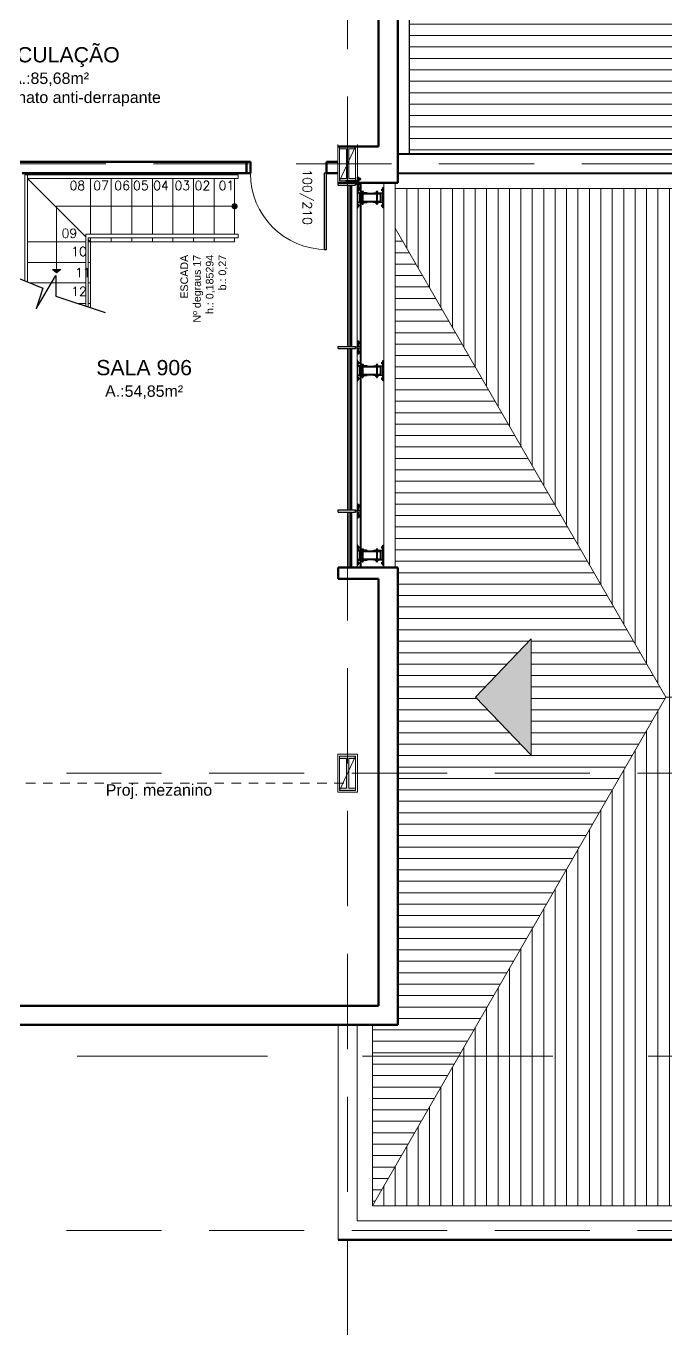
# Model space of a CAD drawing. Header units: millimetres. Extents: x 705 to 840, y 133 to 501.
# Drawn here: x 748.97 to 757.37, y 328.52 to 345.69 of the extents above; entities that cross this region are included whole.
import ezdxf

# ---------------------------------------------------------------- set-up
doc = ezdxf.new("R2010")
doc.units = ezdxf.units.MM
doc.header["$LTSCALE"] = 10
for name, pattern in [('DASHDOT', [25.4, 12.7, -6.35, 0, -6.35]), ('DASHED2', [0.375, 0.25, -0.125]), ('HIDDEN2', [0.1875, 0.125, -0.0625])]:
    doc.linetypes.add(name, pattern=pattern)
doc.layers.get('0').update_dxf_attribs({"color": 90})
doc.layers.add('ACCESORIO', color=90, linetype='Continuous')
doc.layers.add('VIDRO', color=140, linetype='Continuous')
for name, color, linetype, lineweight in [('CINZA', 252, 'Continuous', 13), ('cinza 03', 252, 'Continuous', 13), ('COTA', 90, 'Continuous', 9), ('HACHT', 90, 'Continuous', 9), ('linha estutura', 252, 'Continuous', 13), ('PAREDES', 50, 'Continuous', 50), ('PAREDES 2', 50, 'Continuous', 50), ('Pilares', 16, 'Continuous', 20), ('pn 02', 16, 'Continuous', 20), ('pn 04', 130, 'Continuous', 40), ('PN-01', 90, 'Continuous', 13), ('PN-03', 180, 'Continuous', 30), ('recuos', 16, 'Continuous', 20), ('texto', 16, 'Continuous', 20)]:
    doc.layers.add(name, color=color, linetype=linetype, lineweight=lineweight)
doc.styles.get("Standard").update_dxf_attribs({"font": 'simplex.shx'})
pattern_1 = [(0, (759.06589, 189.11928), (0, 0.15), [])]

# ---------------------------------------------------------------- blocks, each defined once
blk = doc.blocks.new('BLO253')
blk.add_lwpolyline([(39.6, 2, -0.4142136), (40.6, 1, 0.4142136), (41.6, 0), (91.5, 0, 0.4142136), (92.5, 1), (92.5, 4, 0.4142136), (91.5, 5), (49.6, 5, -0.4142136), (44.6, 10), (44.6, 89, 0.4142136), (43.6, 90), (41.6, 90, 0.4142136), (40.6, 89), (40.6, 6.5, -0.4142136), (39.1, 5), (-39.1, 5, -0.4142136), (-40.6, 6.5), (-40.6, 89, 0.4142136), (-41.6, 90), (-43.6, 90, 0.4142136), (-44.6, 89), (-44.6, 10, -0.4142136), (-49.6, 5), (-91.5, 5, 0.4142136), (-92.5, 4), (-92.5, 1, 0.4142136), (-91.5, 0), (-41.6, 0, 0.4142136), (-40.6, 1, -0.4142136), (-39.6, 2)], format="xyb", close=True)
blk = doc.blocks.new('CAB-BUL')
for p, q in [((-6, 11), (6, 11)), ((-4, 2), (-4, 9)), ((-4, 1), (-4, 2)), ((4, 2), (4, 9)), ((4, 1), (4, 2))]:
    blk.add_line(p, q)
blk.add_lwpolyline([(-9, 1), (9, 1), (9, 0), (-9, 0)], close=True)
blk.add_lwpolyline([(8, 9, 0.888889), (4, 9, 0.50025), (-4, 9, 0.88987), (-8, 9), (-8, 2), (8, 2)], format="xyb", close=True)
blk = doc.blocks.new('TUERCA')
for p, q in [((-7, -2), (7, -2)), ((7, -10), (-7, -10)), ((-5, -11), (3, -10)), ((-5, -12), (4, -11)), ((-5, -13), (4, -12)), ((-5, -14), (4, -13)), ((-5, -16), (4, -14)), ((-4, -8), (-4, -3)), ((-3, -16), (4, -16)), ((4, -3), (4, -8))]:
    blk.add_line(p, q)
blk.add_lwpolyline([(-9, 0), (9, 0), (9, -2), (-9, -2)], close=True)
blk.add_lwpolyline([(-4, -8, -0.666895), (-9, -8), (-9, -3, -0.666895), (-4, -3, -0.349005), (4, -3, -0.666667), (9, -3), (9, -8, -0.666667), (4, -8, -0.349005)], format="xyb", close=True)
blk.add_lwpolyline([(-4, -10), (-3, -10), (-5, -11), (-3, -11), (-5, -12), (-3, -12), (-5, -13), (-3, -14), (-5, -14), (-3, -15), (-5, -16), (-3, -16), (3, -16), (4, -16), (3, -15), (4, -14), (3, -14), (4, -13), (3, -13), (4, -12), (3, -11), (4, -11), (3, -10), (4, -10)])
blk = doc.blocks.new('fixação madeira')
at = {"layer": 'ACCESORIO'}
for p, q in [((-0.052, -0.063), (-0.05, -0.076)), ((-0.05, -0.063), (-0.048, -0.076)), ((-0.048, -0.063), (-0.047, -0.076)), ((-0.047, -0.063), (-0.045, -0.076)), ((-0.045, -0.063), (-0.043, -0.076)), ((-0.043, -0.063), (-0.041, -0.076)), ((-0.041, -0.063), (-0.039, -0.076)), ((-0.039, -0.063), (-0.038, -0.076)), ((-0.038, -0.063), (-0.036, -0.076)), ((-0.036, -0.063), (-0.034, -0.076)), ((-0.034, -0.063), (-0.032, -0.076)), ((-0.032, -0.063), (-0.03, -0.076)), ((-0.03, -0.063), (-0.029, -0.076)), ((-0.029, -0.063), (-0.027, -0.076)), ((-0.027, -0.063), (-0.025, -0.076)), ((-0.025, -0.063), (-0.023, -0.076)), ((-0.023, -0.063), (-0.021, -0.076)), ((-0.021, -0.063), (-0.02, -0.076)), ((-0.02, -0.063), (-0.018, -0.076)), ((-0.018, -0.063), (-0.016, -0.076)), ((-0.016, -0.063), (-0.014, -0.076)), ((-0.014, -0.063), (-0.012, -0.076)), ((-0.012, -0.076), (-0.012, -0.063)), ((-0.052, -0.251), (-0.05, -0.264)), ((-0.05, -0.251), (-0.048, -0.264)), ((-0.048, -0.251), (-0.047, -0.264)), ((-0.047, -0.251), (-0.045, -0.264)), ((-0.045, -0.251), (-0.043, -0.264)), ((-0.043, -0.251), (-0.041, -0.264)), ((-0.041, -0.251), (-0.039, -0.264)), ((-0.039, -0.251), (-0.038, -0.264)), ((-0.038, -0.251), (-0.036, -0.264)), ((-0.036, -0.251), (-0.034, -0.264)), ((-0.034, -0.251), (-0.032, -0.264)), ((-0.032, -0.251), (-0.03, -0.264)), ((-0.03, -0.251), (-0.029, -0.264)), ((-0.029, -0.251), (-0.027, -0.264)), ((-0.027, -0.251), (-0.025, -0.264)), ((-0.025, -0.251), (-0.023, -0.264)), ((-0.023, -0.251), (-0.021, -0.264)), ((-0.021, -0.251), (-0.02, -0.264)), ((-0.02, -0.251), (-0.018, -0.264)), ((-0.018, -0.251), (-0.016, -0.264)), ((-0.016, -0.251), (-0.014, -0.264)), ((-0.014, -0.251), (-0.012, -0.264)), ((-0.012, -0.264), (-0.012, -0.251))]:
    blk.add_line(p, q, dxfattribs=at)
for points in [[(-0.06, -0.034), (0.057, -0.034), (0.057, -0.308), (-0.06, -0.308)], [(-0.052, -0.042), (0.049, -0.042), (0.049, -0.3), (-0.052, -0.3)]]:
    blk.add_lwpolyline(points, close=True, dxfattribs=at)
for points in [[(0.049, -0.063), (-0.014, -0.063), (-0.015, -0.066), (-0.016, -0.063), (-0.017, -0.066), (-0.018, -0.063), (-0.018, -0.066), (-0.02, -0.063), (-0.02, -0.066), (-0.021, -0.063), (-0.022, -0.066), (-0.023, -0.063), (-0.024, -0.066), (-0.025, -0.063), (-0.026, -0.066), (-0.027, -0.063), (-0.027, -0.066), (-0.029, -0.063), (-0.029, -0.066), (-0.03, -0.063), (-0.031, -0.066), (-0.032, -0.063), (-0.033, -0.066), (-0.034, -0.063), (-0.035, -0.066), (-0.036, -0.063), (-0.036, -0.066), (-0.038, -0.063), (-0.038, -0.066), (-0.039, -0.063), (-0.04, -0.066), (-0.041, -0.063), (-0.042, -0.066), (-0.043, -0.063), (-0.044, -0.066), (-0.045, -0.063), (-0.045, -0.066), (-0.047, -0.063), (-0.047, -0.066), (-0.048, -0.063), (-0.049, -0.066), (-0.05, -0.063), (-0.051, -0.066), (-0.052, -0.063)], [(-0.052, -0.076), (-0.051, -0.074), (-0.05, -0.076), (-0.05, -0.074), (-0.048, -0.076), (-0.048, -0.074), (-0.047, -0.076), (-0.046, -0.074), (-0.045, -0.076), (-0.044, -0.074), (-0.043, -0.076), (-0.042, -0.074), (-0.041, -0.076), (-0.041, -0.074), (-0.039, -0.076), (-0.039, -0.074), (-0.038, -0.076), (-0.037, -0.074), (-0.036, -0.076), (-0.035, -0.074), (-0.034, -0.076), (-0.033, -0.074), (-0.032, -0.076), (-0.032, -0.074), (-0.03, -0.076), (-0.03, -0.074), (-0.029, -0.076), (-0.028, -0.074), (-0.027, -0.076), (-0.026, -0.074), (-0.025, -0.076), (-0.024, -0.074), (-0.023, -0.076), (-0.023, -0.074), (-0.021, -0.076), (-0.021, -0.074), (-0.02, -0.076), (-0.019, -0.074), (-0.018, -0.076), (-0.017, -0.074), (-0.016, -0.076), (-0.015, -0.074), (-0.014, -0.076), (-0.014, -0.074), (-0.012, -0.076), (0.049, -0.076)], [(0.049, -0.251), (-0.014, -0.251), (-0.015, -0.253), (-0.016, -0.251), (-0.017, -0.253), (-0.018, -0.251), (-0.018, -0.253), (-0.02, -0.251), (-0.02, -0.253), (-0.021, -0.251), (-0.022, -0.253), (-0.023, -0.251), (-0.024, -0.253), (-0.025, -0.251), (-0.026, -0.253), (-0.027, -0.251), (-0.027, -0.253), (-0.029, -0.251), (-0.029, -0.253), (-0.03, -0.251), (-0.031, -0.253), (-0.032, -0.251), (-0.033, -0.253), (-0.034, -0.251), (-0.035, -0.253), (-0.036, -0.251), (-0.036, -0.253), (-0.038, -0.251), (-0.038, -0.253), (-0.039, -0.251), (-0.04, -0.253), (-0.041, -0.251), (-0.042, -0.253), (-0.043, -0.251), (-0.044, -0.253), (-0.045, -0.251), (-0.045, -0.253), (-0.047, -0.251), (-0.047, -0.253), (-0.048, -0.251), (-0.049, -0.253), (-0.05, -0.251), (-0.051, -0.253), (-0.052, -0.251)], [(-0.052, -0.264), (-0.051, -0.262), (-0.05, -0.264), (-0.05, -0.262), (-0.048, -0.264), (-0.048, -0.262), (-0.047, -0.264), (-0.046, -0.262), (-0.045, -0.264), (-0.044, -0.262), (-0.043, -0.264), (-0.042, -0.262), (-0.041, -0.264), (-0.041, -0.262), (-0.039, -0.264), (-0.039, -0.262), (-0.038, -0.264), (-0.037, -0.262), (-0.036, -0.264), (-0.035, -0.262), (-0.034, -0.264), (-0.033, -0.262), (-0.032, -0.264), (-0.032, -0.262), (-0.03, -0.264), (-0.03, -0.262), (-0.029, -0.264), (-0.028, -0.262), (-0.027, -0.264), (-0.026, -0.262), (-0.025, -0.264), (-0.024, -0.262), (-0.023, -0.264), (-0.023, -0.262), (-0.021, -0.264), (-0.021, -0.262), (-0.02, -0.264), (-0.019, -0.262), (-0.018, -0.264), (-0.017, -0.262), (-0.016, -0.264), (-0.015, -0.262), (-0.014, -0.264), (-0.014, -0.262), (-0.012, -0.264), (0.049, -0.264)]]:
    blk.add_lwpolyline(points, dxfattribs=at)
at = {"layer": 'ACCESORIO', "xscale": 0.001440000000002328, "yscale": 0.001440000000002328, "zscale": 0.00144, "rotation": 180}
blk.add_blockref('BLO253', (-0.001, 0.001), dxfattribs=at)
at = {"layer": 'ACCESORIO', "linetype": 'Continuous', "xscale": 0.001440000000002328, "yscale": 0.001440000000002328, "zscale": 0.00144}
for name, p, rotation in [('CAB-BUL', (-0.105, -0.006), 180), ('TUERCA', (-0.066, -0.07), 270), ('CAB-BUL', (0.063, -0.07), 270), ('CAB-BUL', (0.1, -0.006), 180), ('CAB-BUL', (0.063, -0.258), 270)]:
    blk.add_blockref(name, p, dxfattribs=dict(at, rotation=rotation))
at = {"layer": 'ACCESORIO', "xscale": -0.001440000000002328, "yscale": 0.001440000000002328, "zscale": 0.00144}
blk.add_blockref('BLO253', (-0.001, -0.345), dxfattribs=at)
at = {"layer": 'ACCESORIO', "linetype": 'Continuous', "xscale": -0.001440000000002328, "yscale": 0.001440000000002328, "zscale": 0.00144}
for p in [(-0.105, -0.338), (0.1, -0.338)]:
    blk.add_blockref('CAB-BUL', p, dxfattribs=at)
at = {"layer": 'ACCESORIO', "color": 252, "linetype": 'Continuous', "xscale": 0.001440000000002328, "yscale": 0.001440000000002328, "zscale": 0.00144, "rotation": 270}
blk.add_blockref('TUERCA', (-0.066, -0.258), dxfattribs=at)
blk = doc.blocks.new('SPIDER')
at = {"layer": 'HACHT'}
blk.add_line((-0.289, -0.009), (-0.289, 0.009), dxfattribs=at)
at = {"layer": 'PN-01'}
for p, q in [((-0.264, 0.063), (-0.304, 0.063)), ((-0.293, 0.067), (-0.299, 0.07)), ((-0.294, 0.066), (-0.299, 0.069)), ((-0.264, 0.064), (-0.299, 0.064)), ((-0.264, 0.062), (-0.299, 0.062)), ((-0.294, 0.06), (-0.299, 0.058)), ((-0.293, 0.059), (-0.299, 0.056)), ((-0.264, 0.064), (-0.298, 0.064)), ((-0.289, 0.066), (-0.294, 0.066)), ((-0.289, 0.06), (-0.294, 0.06)), ((-0.289, 0.067), (-0.293, 0.067)), ((-0.289, 0.059), (-0.293, 0.059)), ((-0.283, 0.079), (-0.289, 0.079)), ((-0.283, 0.048), (-0.289, 0.048)), ((-0.228, 0.009), (-0.289, 0.009)), ((-0.279, 0.072), (-0.283, 0.079)), ((-0.279, 0.055), (-0.283, 0.048)), ((-0.27, 0.072), (-0.279, 0.072)), ((-0.27, 0.055), (-0.279, 0.055)), ((-0.264, 0.089), (-0.27, 0.089)), ((-0.27, 0.089), (-0.27, 0.009)), ((-0.264, 0.078), (-0.27, 0.078)), ((-0.264, 0.048), (-0.27, 0.048)), ((-0.264, 0.034), (-0.27, 0.034)), ((-0.264, 0.089), (-0.264, 0.009)), ((-0.258, 0.072), (-0.264, 0.076)), ((-0.258, 0.055), (-0.264, 0.051)), ((-0.262, 0.074), (-0.262, 0.052)), ((-0.261, 0.074), (-0.261, 0.053)), ((-0.26, 0.073), (-0.26, 0.053)), ((-0.258, 0.089), (-0.252, 0.089)), ((-0.258, 0.089), (-0.258, 0.08)), ((-0.258, 0.08), (-0.258, 0.047)), ((-0.258, 0.047), (-0.258, 0.009)), ((-0.258, 0.034), (-0.252, 0.034)), ((-0.252, 0.089), (-0.252, 0.009)), ((-0.264, -0.063), (-0.304, -0.063)), ((-0.293, -0.059), (-0.299, -0.056)), ((-0.294, -0.06), (-0.299, -0.058)), ((-0.264, -0.062), (-0.299, -0.062)), ((-0.264, -0.064), (-0.299, -0.064)), ((-0.294, -0.066), (-0.299, -0.069)), ((-0.293, -0.067), (-0.299, -0.07)), ((-0.264, -0.064), (-0.298, -0.064)), ((-0.289, -0.06), (-0.294, -0.06)), ((-0.289, -0.066), (-0.294, -0.066)), ((-0.289, -0.059), (-0.293, -0.059)), ((-0.289, -0.067), (-0.293, -0.067)), ((-0.228, -0.009), (-0.289, -0.009)), ((-0.283, -0.048), (-0.289, -0.048)), ((-0.283, -0.079), (-0.289, -0.079)), ((-0.279, -0.055), (-0.283, -0.048)), ((-0.279, -0.072), (-0.283, -0.079)), ((-0.27, -0.055), (-0.279, -0.055)), ((-0.27, -0.072), (-0.279, -0.072)), ((-0.27, -0.089), (-0.27, -0.009)), ((-0.264, -0.034), (-0.27, -0.034)), ((-0.264, -0.048), (-0.27, -0.048)), ((-0.264, -0.078), (-0.27, -0.078)), ((-0.264, -0.089), (-0.27, -0.089)), ((-0.264, -0.089), (-0.264, -0.009)), ((-0.258, -0.055), (-0.264, -0.051)), ((-0.258, -0.072), (-0.264, -0.076)), ((-0.262, -0.074), (-0.262, -0.052)), ((-0.261, -0.074), (-0.261, -0.053)), ((-0.26, -0.073), (-0.26, -0.053)), ((-0.258, -0.047), (-0.258, -0.009)), ((-0.258, -0.034), (-0.252, -0.034)), ((-0.258, -0.08), (-0.258, -0.047)), ((-0.258, -0.089), (-0.258, -0.08)), ((-0.258, -0.089), (-0.252, -0.089)), ((-0.252, -0.089), (-0.252, -0.009))]:
    blk.add_line(p, q, dxfattribs=at)
at = {"layer": 'PN-03'}
for p, q in [((-0.228, -0.015), (-0.228, 0.015)), ((0, 0.015), (-0.228, 0.015)), ((0, -0.015), (0, 0.015)), ((0, -0.015), (-0.228, -0.015))]:
    blk.add_line(p, q, dxfattribs=at)

msp = doc.modelspace()

# ---------------------------------------------------------------- hatches: boundary and pattern name
at = {"layer": 'cinza 03'}
h = msp.add_hatch(dxfattribs=at)
h.set_pattern_fill('_USER', color=256, scale=0.15, style=0, pattern_type=0)
h.set_pattern_definition(pattern_1)
h.paths.add_polyline_path([(757.628, 357.762), (753.516, 357.762), (753.516, 355.489), (757.628, 355.277)])
h.paths.add_polyline_path([(757.628, 355.277), (753.516, 355.489), (753.516, 355.087), (756.116, 355.087), (756.116, 351.887), (757.628, 351.887)])
h.paths.add_polyline_path([(757.628, 351.887), (756.116, 351.887), (756.116, 346.212), (753.998, 346.212), (753.998, 344.012), (757.628, 344.012)])
h.paths.add_polyline_path([(757.055, 350.064), (756.32, 350.828), (757.055, 351.591)], flags=16)
h = msp.add_hatch(dxfattribs=at)
h.set_pattern_fill('_USER', color=256, scale=0.15, style=0, pattern_type=0)
h.set_pattern_definition(pattern_1)
h.paths.add_polyline_path([(753.816, 343.042), (753.816, 338.587), (753.848, 338.587), (753.848, 335.887), (756.792, 335.887), (757.37, 336.887)])
h.paths.add_polyline_path([(755.603, 337.65), (755.603, 336.124), (754.868, 336.887)], flags=16)
h.paths.add_polyline_path([(756.792, 335.887), (753.848, 335.887), (753.848, 332.587), (753.516, 332.587), (753.516, 332.175), (754.649, 332.175)])
h.paths.add_polyline_path([(754.649, 332.175), (753.516, 332.175), (753.516, 330.212)])
h.paths.add_polyline_path([(767.741, 343.562), (765.191, 339.145), (765.191, 335.887), (767.741, 335.887)])
h.paths.add_polyline_path([(765.654, 337.65), (766.388, 336.887), (765.654, 336.124)], flags=16)
h.paths.add_polyline_path([(767.741, 335.887), (765.191, 335.887), (765.191, 334.629), (766.607, 332.175), (767.741, 332.175)])
h.paths.add_polyline_path([(767.741, 332.175), (766.607, 332.175), (767.741, 330.212)])
h.paths.add_polyline_path([(765.191, 335.887), (764.464, 335.887), (765.191, 334.629)])
h.paths.add_polyline_path([(765.191, 339.145), (763.887, 336.887), (764.464, 335.887), (765.191, 335.887)])
h = msp.add_hatch(dxfattribs=at)
h.set_pattern_fill('_USER', color=256, scale=0.15, angle=90, style=0, pattern_type=0)
h.set_pattern_definition([(90, (759.06589, 189.11928), (-0.15, 9e-18), [])])
h.paths.add_polyline_path([(765.191, 343.562), (760.716, 343.562), (760.716, 343.362), (759.191, 343.362), (759.191, 336.887), (763.887, 336.887), (765.191, 339.145)])
h.paths.add_polyline_path([(761.272, 338.653), (759.745, 338.653), (760.509, 339.387)], flags=16)
h.paths.add_polyline_path([(767.741, 343.562), (765.191, 343.562), (765.191, 339.145)])
h.paths.add_polyline_path([(759.191, 343.362), (759.116, 343.362), (757.466, 343.362), (757.466, 343.562), (753.816, 343.562), (753.816, 343.042), (757.37, 336.887), (759.191, 336.887)])
h.paths.add_polyline_path([(759.191, 336.887), (757.37, 336.887), (756.792, 335.887), (759.191, 335.887)])
h.paths.add_polyline_path([(763.887, 336.887), (759.191, 336.887), (759.191, 335.887), (764.464, 335.887)])
h.paths.add_polyline_path([(765.191, 334.629), (764.464, 335.887), (759.191, 335.887), (759.191, 332.175), (765.191, 332.175)])
h.paths.add_polyline_path([(761.272, 335.121), (760.509, 334.387), (759.745, 335.121)], flags=16)
h.paths.add_polyline_path([(765.191, 334.629), (765.191, 332.175), (766.607, 332.175)])
h.paths.add_polyline_path([(766.607, 332.175), (765.191, 332.175), (765.191, 330.212), (767.741, 330.212)])
h.paths.add_polyline_path([(765.191, 332.175), (759.191, 332.175), (759.191, 330.212), (765.191, 330.212)])
h.paths.add_polyline_path([(759.191, 332.175), (754.649, 332.175), (753.516, 330.212), (759.191, 330.212)])
h.paths.add_polyline_path([(759.191, 335.887), (756.792, 335.887), (754.649, 332.175), (759.191, 332.175)])
msp.add_hatch(color=256, dxfattribs=at).paths.add_polyline_path([(754.868, 336.887), (755.603, 336.124), (755.603, 337.65)])
at = {"layer": 'Pilares'}
for points in [[(753.086, 343.662), (753.296, 343.662), (753.296, 343.692), (753.206, 343.692), (753.206, 344.082), (753.296, 344.082), (753.296, 344.112), (753.086, 344.112), (753.086, 344.082), (753.176, 344.082), (753.176, 343.692), (753.086, 343.692)], [(753.086, 335.662), (753.296, 335.662), (753.296, 335.692), (753.206, 335.692), (753.206, 336.082), (753.296, 336.082), (753.296, 336.112), (753.086, 336.112), (753.086, 336.082), (753.176, 336.082), (753.176, 335.692), (753.086, 335.692)]]:
    msp.add_hatch(color=256, dxfattribs=at).paths.add_polyline_path(points)
at = {"layer": 'PN-01'}
msp.add_hatch(color=256, dxfattribs=at).paths.add_polyline_path([(749.369, 342.457), (749.424, 342.499), (749.313, 342.499)])

# ---------------------------------------------------------------- linework, layer by layer
at = {"layer": 'CINZA'}
for p, q in [((753.194, 343.607), (753.194, 341.49)), ((753.209, 343.607), (753.209, 341.49)), ((753.228, 343.607), (753.228, 341.49)), ((753.243, 343.607), (753.243, 341.49)), ((753.194, 341.46), (753.194, 339.343)), ((753.209, 341.46), (753.209, 339.343)), ((753.228, 341.46), (753.228, 339.343)), ((753.243, 341.46), (753.243, 339.343)), ((753.194, 339.313), (753.194, 338.587)), ((753.209, 339.313), (753.209, 338.587)), ((753.228, 339.313), (753.228, 338.587)), ((753.243, 339.313), (753.243, 338.587))]:
    msp.add_line(p, q, dxfattribs=at)
at = {"layer": 'cinza 03'}
for p, q in [((753.816, 343.562), (757.466, 343.562)), ((753.816, 343.042), (757.37, 336.887)), ((753.516, 330.212), (757.37, 336.887)), ((757.37, 336.887), (763.887, 336.887)), ((753.066, 332.587), (753.066, 329.762)), ((753.316, 332.587), (753.316, 330.012)), ((753.516, 332.587), (753.516, 330.212)), ((753.516, 330.212), (767.741, 330.212)), ((753.316, 330.012), (767.941, 330.012)), ((753.066, 329.762), (768.191, 329.762))]:
    msp.add_line(p, q, dxfattribs=at)
at = {"layer": 'cinza 03', "linetype": 'HIDDEN2', "ltscale": 0.1}
msp.add_line((728.941, 335.757), (753.191, 335.757), dxfattribs=at)
at = {"layer": 'cinza 03'}
msp.add_lwpolyline([(754.868, 336.887), (755.603, 336.124), (755.603, 337.65)], close=True, dxfattribs=at)
msp.add_arc((752.913, 343.762), 1, 180, 270, dxfattribs=at)
at = {"layer": 'HACHT'}
for p, q in [((753.188, 343.607), (753.188, 341.49)), ((753.248, 343.607), (753.248, 341.49)), ((753.188, 341.46), (753.188, 339.343)), ((753.248, 341.46), (753.248, 339.343)), ((753.188, 339.313), (753.188, 338.587)), ((753.248, 339.313), (753.248, 338.587))]:
    msp.add_line(p, q, dxfattribs=at)
at = {"layer": 'linha estutura', "linetype": 'DASHED2', "ltscale": 0.5}
for p, q in [((753.191, 328.517), (753.191, 359.116)), ((724.39, 343.887), (771.017, 343.887)), ((723.247, 335.887), (770.918, 335.887)), ((723.247, 329.887), (770.918, 329.887))]:
    msp.add_line(p, q, dxfattribs=at)
at = {"layer": 'PAREDES'}
for p, q in [((751.863, 343.912), (751.863, 343.762)), ((751.913, 343.912), (751.913, 343.762)), ((752.913, 343.912), (752.913, 343.762)), ((752.913, 343.912), (753.061, 343.912)), ((752.913, 343.762), (753.061, 343.762)), ((753.166, 343.659), (753.316, 343.659))]:
    msp.add_line(p, q, dxfattribs=at)
at = {"layer": 'PAREDES 2'}
for p, q in [((753.598, 346.412), (753.598, 344.112)), ((753.848, 346.412), (753.848, 343.637)), ((753.066, 344.112), (753.598, 344.112)), ((742.469, 343.912), (751.913, 343.912)), ((751.863, 343.912), (751.913, 343.912)), ((748.916, 343.762), (751.913, 343.762)), ((753.066, 343.637), (753.848, 343.637)), ((753.066, 338.437), (753.066, 338.587)), ((753.848, 338.587), (753.066, 338.587)), ((753.848, 338.587), (753.848, 332.587)), ((753.598, 338.437), (753.066, 338.437)), ((753.598, 338.437), (753.598, 332.837)), ((747.316, 332.837), (753.598, 332.837)), ((747.066, 332.587), (753.848, 332.587)), ((753.066, 329.762), (768.191, 329.762))]:
    msp.add_line(p, q, dxfattribs=at)
at = {"layer": 'Pilares'}
for p, q in [((753.061, 343.637), (753.061, 344.137)), ((753.086, 343.662), (753.086, 344.112)), ((753.296, 344.112), (753.086, 343.662)), ((753.176, 344.082), (753.086, 344.082)), ((753.176, 343.692), (753.176, 344.082)), ((753.206, 343.692), (753.206, 344.082)), ((753.296, 344.082), (753.206, 344.082)), ((753.296, 343.662), (753.296, 344.112)), ((753.321, 343.637), (753.321, 344.137)), ((753.176, 343.692), (753.086, 343.692)), ((753.296, 343.692), (753.206, 343.692)), ((753.061, 343.637), (753.321, 343.637)), ((753.061, 336.137), (753.321, 336.137)), ((753.061, 335.637), (753.061, 336.137)), ((753.321, 335.637), (753.321, 336.137)), ((753.086, 335.662), (753.086, 336.112)), ((753.296, 336.112), (753.086, 335.662)), ((753.176, 336.082), (753.086, 336.082)), ((753.176, 335.692), (753.176, 336.082)), ((753.206, 335.692), (753.206, 336.082)), ((753.296, 336.082), (753.206, 336.082)), ((753.296, 335.662), (753.296, 336.112)), ((753.061, 335.637), (753.321, 335.637)), ((753.176, 335.692), (753.086, 335.692)), ((753.296, 335.692), (753.206, 335.692))]:
    msp.add_line(p, q, dxfattribs=at)
for points in [[(753.296, 344.082), (753.296, 344.112), (753.086, 344.112), (753.086, 344.082)], [(753.086, 343.692), (753.086, 343.662), (753.296, 343.662), (753.296, 343.692)], [(753.296, 336.082), (753.296, 336.112), (753.086, 336.112), (753.086, 336.082)], [(753.086, 335.692), (753.086, 335.662), (753.296, 335.662), (753.296, 335.692)]]:
    msp.add_lwpolyline(points, dxfattribs=at)
at = {"layer": 'pn 02'}
for p, q in [((749.752, 342.926), (748.986, 343.692)), ((749.816, 343.74), (749.816, 343.762)), ((749.816, 342.962), (749.816, 343.693)), ((750.086, 343.74), (750.086, 343.762)), ((750.086, 342.962), (750.086, 343.693)), ((750.356, 343.74), (750.356, 343.762)), ((750.356, 342.962), (750.356, 343.693)), ((750.626, 343.74), (750.626, 343.762)), ((750.626, 342.962), (750.626, 343.693)), ((750.896, 343.74), (750.896, 343.762)), ((750.896, 342.962), (750.896, 343.693)), ((751.166, 343.74), (751.166, 343.762)), ((751.166, 342.962), (751.166, 343.693)), ((751.436, 343.74), (751.436, 343.762)), ((751.436, 342.962), (751.436, 343.693)), ((751.706, 343.74), (751.706, 343.762)), ((751.706, 342.962), (751.706, 343.693)), ((753.666, 338.587), (753.666, 343.637)), ((753.816, 338.587), (753.816, 343.637)), ((749.752, 342.862), (748.986, 342.862)), ((749.816, 342.862), (749.785, 342.893)), ((749.816, 342.862), (749.785, 342.862)), ((749.816, 342.862), (749.816, 342.915)), ((751.706, 342.862), (749.816, 342.862)), ((749.816, 342.862), (749.816, 341.997)), ((750.086, 342.862), (750.086, 342.915)), ((750.356, 342.862), (750.356, 342.915)), ((750.626, 342.862), (750.626, 342.915)), ((750.896, 342.862), (750.896, 342.915)), ((751.166, 342.862), (751.166, 342.915)), ((751.436, 342.862), (751.436, 342.915)), ((751.706, 342.862), (751.706, 342.915)), ((749.752, 342.592), (748.986, 342.592)), ((749.816, 342.592), (749.785, 342.592)), ((749.752, 342.322), (749.015, 342.322)), ((749.816, 342.322), (749.785, 342.322)), ((749.141, 342.052), (749.122, 342.052)), ((749.752, 342.052), (749.649, 342.052)), ((749.816, 342.052), (749.785, 342.052))]:
    msp.add_line(p, q, dxfattribs=at)
for points in [[(748.952, 342.348), (748.952, 343.74), (748.986, 343.74)], [(748.986, 343.693), (748.986, 342.334)], [(749.752, 342.018), (749.752, 342.962), (749.785, 342.962)], [(749.785, 342.962), (751.755, 342.962), (751.755, 342.915), (749.785, 342.915)], [(749.785, 342.915), (749.785, 342.007)]]:
    msp.add_lwpolyline(points, dxfattribs=at)
msp.add_lwpolyline([(748.986, 343.74), (751.755, 343.74), (751.755, 343.693), (748.986, 343.693)], close=True, dxfattribs=at)
at = {"layer": 'pn 04'}
for p, q in [((761.941, 344.012), (753.848, 344.012)), ((753.848, 343.762), (762.191, 343.762))]:
    msp.add_line(p, q, dxfattribs=at)
at = {"layer": 'PN-01'}
for p, q in [((753.316, 343.637), (753.316, 338.587)), ((751.706, 343.328), (749.369, 343.328)), ((749.369, 343.328), (749.369, 342.457))]:
    msp.add_line(p, q, dxfattribs=at)
at = {"layer": 'PN-01', "const_width": 0.04}
msp.add_lwpolyline([(751.686, 343.328, 1), (751.726, 343.328, 1)], format="xyb", close=True, dxfattribs=at)
at = {"layer": 'PN-01'}
msp.add_lwpolyline([(749.369, 342.457), (749.424, 342.499), (749.313, 342.499)], close=True, dxfattribs=at)
at = {"layer": 'PN-03'}
msp.add_line((753.998, 346.212), (753.998, 344.012), dxfattribs=at)
msp.add_lwpolyline([(752.913, 343.762), (752.883, 343.762), (752.883, 342.762), (752.913, 342.762)], close=True, dxfattribs=at)
at = {"layer": 'PN-03', "linetype": 'DASHDOT'}
msp.add_lwpolyline([(748.781, 342.418), (749.186, 342.252), (749.099, 341.982), (749.359, 342.418), (749.359, 342.148), (750.005, 341.934)], dxfattribs=at)
at = {"layer": 'recuos', "linetype": 'DASHED2'}
msp.add_line((712.137, 332.175), (784.918, 332.175), dxfattribs=at)
at = {"layer": 'VIDRO'}
for p, q in [((753.355, 343.637), (753.355, 338.587)), ((753.365, 343.637), (753.365, 338.587))]:
    msp.add_line(p, q, dxfattribs=at)

# ---------------------------------------------------------------- block references
at = {"layer": 'cinza 03', "xscale": -1}
for p in [(753.066, 343.622), (753.066, 341.475), (753.066, 339.328)]:
    msp.add_blockref('SPIDER', p, dxfattribs=at)
at = {"layer": 'cinza 03', "rotation": 90}
for p in [(753.317, 343.443), (753.317, 341.172), (753.317, 338.75)]:
    msp.add_blockref('fixação madeira', p, dxfattribs=at)

# ---------------------------------------------------------------- texts
at = {"layer": 'COTA', "attachment_point": 2}
for s, insert, char_height, width in [('{\\fArial|b0|i0|c0|p34;CIRCULAÇÃO\\P\\H0.75x;A.:85,68m²\\PP.: Porcelanato anti-derrapante}', (749.282, 345.417), 0.2, 4.861), ('{\\fArial|b0|i0|c0|p34;SALA 906\\P\\H0.75x;A.:54,85m²}', (750.518, 341.311), 0.2, 2.481), ('{\\fArial|b0|i0|c0|p34;Proj. mezanino}', (750.713, 335.743), 0.15, 4.861)]:
    msp.add_mtext(s, dxfattribs=dict(at, insert=insert, char_height=char_height, width=width))
at = {"layer": 'COTA', "insert": (751.614, 342.691), "char_height": 0.1, "width": 1.367, "attachment_point": 9, "rotation": 90}
msp.add_mtext('{\\fArial|b0|i0|c0|p34;ESCADA\\PNº degraus 17\\Ph.: 0,185294\\Pb.: 0,27}', dxfattribs=at)
at = {"layer": 'texto'}
msp.add_text('100/210', height=0.12, rotation=270, dxfattribs=at).set_placement((752.602, 343.814))
for s, p in [('08', (749.538, 343.541)), ('07', (749.85, 343.541)), ('06', (750.126, 343.541)), ('05', (750.372, 343.541)), ('04', (750.636, 343.541)), ('03', (750.917, 343.541)), ('02', (751.181, 343.541)), ('01', (751.497, 343.541)), ('09', (749.434, 342.914)), ('10', (749.561, 342.675)), ('11', (749.612, 342.398)), ('12', (749.561, 342.151))]:
    msp.add_text(s, height=0.12, dxfattribs=at).set_placement(p)

doc.saveas('drawing.dxf')
